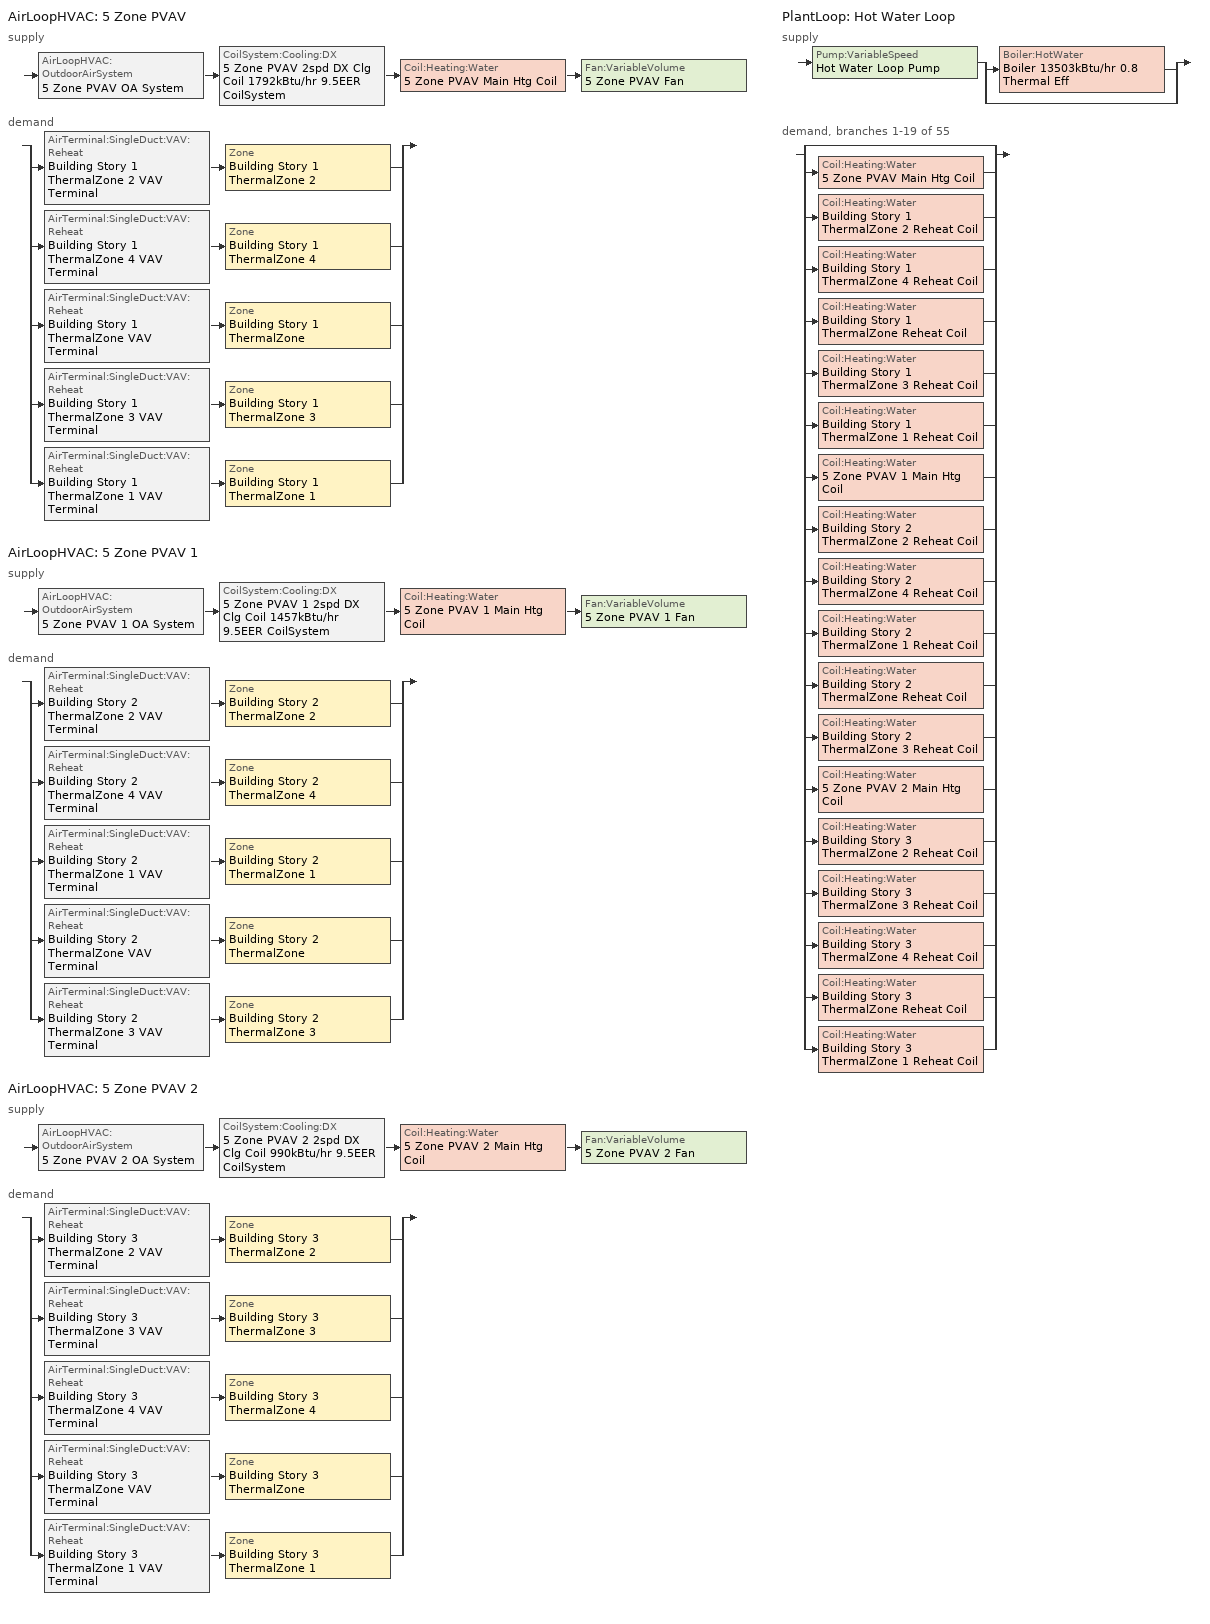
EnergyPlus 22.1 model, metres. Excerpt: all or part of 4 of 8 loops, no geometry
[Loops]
AirLoopHVAC '5 Zone PVAV'
 supply: AirLoopHVAC:OutdoorAirSystem '5 Zone PVAV OA System' > CoilSystem:Cooling:DX '5 Zone PVAV 2spd DX Clg Coil 1792kBtu/hr 9.5EER CoilSystem' > Coil:Heating:Water '5 Zone PVAV Main Htg Coil' > Fan:VariableVolume '5 Zone PVAV Fan'
 demand: split
  | AirTerminal:SingleDuct:VAV:Reheat 'Building Story 1 ThermalZone 2 VAV Terminal' > Zone 'Building Story 1 ThermalZone 2'
  | AirTerminal:SingleDuct:VAV:Reheat 'Building Story 1 ThermalZone 4 VAV Terminal' > Zone 'Building Story 1 ThermalZone 4'
  | AirTerminal:SingleDuct:VAV:Reheat 'Building Story 1 ThermalZone VAV Terminal' > Zone 'Building Story 1 ThermalZone'
  | AirTerminal:SingleDuct:VAV:Reheat 'Building Story 1 ThermalZone 3 VAV Terminal' > Zone 'Building Story 1 ThermalZone 3'
  | AirTerminal:SingleDuct:VAV:Reheat 'Building Story 1 ThermalZone 1 VAV Terminal' > Zone 'Building Story 1 ThermalZone 1'
AirLoopHVAC '5 Zone PVAV 1'
 supply: AirLoopHVAC:OutdoorAirSystem '5 Zone PVAV 1 OA System' > CoilSystem:Cooling:DX '5 Zone PVAV 1 2spd DX Clg Coil 1457kBtu/hr 9.5EER CoilSystem' > Coil:Heating:Water '5 Zone PVAV 1 Main Htg Coil' > Fan:VariableVolume '5 Zone PVAV 1 Fan'
 demand: split
  | AirTerminal:SingleDuct:VAV:Reheat 'Building Story 2 ThermalZone 2 VAV Terminal' > Zone 'Building Story 2 ThermalZone 2'
  | AirTerminal:SingleDuct:VAV:Reheat 'Building Story 2 ThermalZone 4 VAV Terminal' > Zone 'Building Story 2 ThermalZone 4'
  | AirTerminal:SingleDuct:VAV:Reheat 'Building Story 2 ThermalZone 1 VAV Terminal' > Zone 'Building Story 2 ThermalZone 1'
  | AirTerminal:SingleDuct:VAV:Reheat 'Building Story 2 ThermalZone VAV Terminal' > Zone 'Building Story 2 ThermalZone'
  | AirTerminal:SingleDuct:VAV:Reheat 'Building Story 2 ThermalZone 3 VAV Terminal' > Zone 'Building Story 2 ThermalZone 3'
AirLoopHVAC '5 Zone PVAV 2'
 supply: AirLoopHVAC:OutdoorAirSystem '5 Zone PVAV 2 OA System' > CoilSystem:Cooling:DX '5 Zone PVAV 2 2spd DX Clg Coil 990kBtu/hr 9.5EER CoilSystem' > Coil:Heating:Water '5 Zone PVAV 2 Main Htg Coil' > Fan:VariableVolume '5 Zone PVAV 2 Fan'
 demand: split
  | AirTerminal:SingleDuct:VAV:Reheat 'Building Story 3 ThermalZone 2 VAV Terminal' > Zone 'Building Story 3 ThermalZone 2'
  | AirTerminal:SingleDuct:VAV:Reheat 'Building Story 3 ThermalZone 3 VAV Terminal' > Zone 'Building Story 3 ThermalZone 3'
  | AirTerminal:SingleDuct:VAV:Reheat 'Building Story 3 ThermalZone 4 VAV Terminal' > Zone 'Building Story 3 ThermalZone 4'
  | AirTerminal:SingleDuct:VAV:Reheat 'Building Story 3 ThermalZone VAV Terminal' > Zone 'Building Story 3 ThermalZone'
  | AirTerminal:SingleDuct:VAV:Reheat 'Building Story 3 ThermalZone 1 VAV Terminal' > Zone 'Building Story 3 ThermalZone 1'
PlantLoop 'Hot Water Loop'
 supply: Pump:VariableSpeed 'Hot Water Loop Pump' > split
  | Boiler:HotWater 'Boiler 13503kBtu/hr 0.8 Thermal Eff'
  | bypass
 demand, branches 1-19 of 55: split
  | bypass
  | Coil:Heating:Water '5 Zone PVAV Main Htg Coil'
  | Coil:Heating:Water 'Building Story 1 ThermalZone 2 Reheat Coil'
  | Coil:Heating:Water 'Building Story 1 ThermalZone 4 Reheat Coil'
  | Coil:Heating:Water 'Building Story 1 ThermalZone Reheat Coil'
  | Coil:Heating:Water 'Building Story 1 ThermalZone 3 Reheat Coil'
  | Coil:Heating:Water 'Building Story 1 ThermalZone 1 Reheat Coil'
  | Coil:Heating:Water '5 Zone PVAV 1 Main Htg Coil'
  | Coil:Heating:Water 'Building Story 2 ThermalZone 2 Reheat Coil'
  | Coil:Heating:Water 'Building Story 2 ThermalZone 4 Reheat Coil'
  | Coil:Heating:Water 'Building Story 2 ThermalZone 1 Reheat Coil'
  | Coil:Heating:Water 'Building Story 2 ThermalZone Reheat Coil'
  | Coil:Heating:Water 'Building Story 2 ThermalZone 3 Reheat Coil'
  | Coil:Heating:Water '5 Zone PVAV 2 Main Htg Coil'
  | Coil:Heating:Water 'Building Story 3 ThermalZone 2 Reheat Coil'
  | Coil:Heating:Water 'Building Story 3 ThermalZone 3 Reheat Coil'
  | Coil:Heating:Water 'Building Story 3 ThermalZone 4 Reheat Coil'
  | Coil:Heating:Water 'Building Story 3 ThermalZone Reheat Coil'
  | Coil:Heating:Water 'Building Story 3 ThermalZone 1 Reheat Coil'
[ZoneControl:Thermostat] Temperature Difference Between Cutout And Setpoint {deltaC}=0
Name | Zone or ZoneList | Control Type Schedule | Control 1
Building Story 1 ThermalZone Thermostat | Building Story 1 ThermalZone | Building Story 1 ThermalZone Thermostat Schedule | Story Ground Blended Space Type Thermostat
Building Story 1 ThermalZone 1 Thermostat | Building Story 1 ThermalZone 1 | Building Story 1 ThermalZone 1 Thermostat Schedule | Story Ground Blended Space Type Thermostat 1
Building Story 1 ThermalZone 2 Thermostat | Building Story 1 ThermalZone 2 | Building Story 1 ThermalZone 2 Thermostat Schedule | Story Ground Blended Space Type Thermostat 2
Building Story 1 ThermalZone 3 Thermostat | Building Story 1 ThermalZone 3 | Building Story 1 ThermalZone 3 Thermostat Schedule | Story Ground Blended Space Type Thermostat 3
Building Story 1 ThermalZone 4 Thermostat | Building Story 1 ThermalZone 4 | Building Story 1 ThermalZone 4 Thermostat Schedule | Story Ground Blended Space Type Thermostat 4
Building Story 2 ThermalZone Thermostat | Building Story 2 ThermalZone | Building Story 2 ThermalZone Thermostat Schedule | Story Mid Blended Space Type Thermostat
Building Story 2 ThermalZone 1 Thermostat | Building Story 2 ThermalZone 1 | Building Story 2 ThermalZone 1 Thermostat Schedule | Story Mid Blended Space Type Thermostat 1
Building Story 2 ThermalZone 2 Thermostat | Building Story 2 ThermalZone 2 | Building Story 2 ThermalZone 2 Thermostat Schedule | Story Mid Blended Space Type Thermostat 2
Building Story 2 ThermalZone 3 Thermostat | Building Story 2 ThermalZone 3 | Building Story 2 ThermalZone 3 Thermostat Schedule | Story Mid Blended Space Type Thermostat 3
Building Story 2 ThermalZone 4 Thermostat | Building Story 2 ThermalZone 4 | Building Story 2 ThermalZone 4 Thermostat Schedule | Story Mid Blended Space Type Thermostat 4
Building Story 3 ThermalZone Thermostat | Building Story 3 ThermalZone | Building Story 3 ThermalZone Thermostat Schedule | Story Mid2 Blended Space Type Thermostat
Building Story 3 ThermalZone 1 Thermostat | Building Story 3 ThermalZone 1 | Building Story 3 ThermalZone 1 Thermostat Schedule | Story Mid2 Blended Space Type Thermostat 1
Building Story 3 ThermalZone 2 Thermostat | Building Story 3 ThermalZone 2 | Building Story 3 ThermalZone 2 Thermostat Schedule | Story Mid2 Blended Space Type Thermostat 2
Building Story 3 ThermalZone 3 Thermostat | Building Story 3 ThermalZone 3 | Building Story 3 ThermalZone 3 Thermostat Schedule | Story Mid2 Blended Space Type Thermostat 3
Building Story 3 ThermalZone 4 Thermostat | Building Story 3 ThermalZone 4 | Building Story 3 ThermalZone 4 Thermostat Schedule | Story Mid2 Blended Space Type Thermostat 4
[ThermostatSetpoint:DualSetpoint] Heating Setpoint Temperature Schedule=HotelLarge HTGSETP_SCH; Cooling Setpoint Temperature Schedule=HotelLarge CLGSETP_SCH
Story Ground Blended Space Type Thermostat; Story Ground Blended Space Type Thermostat 1; Story Ground Blended Space Type Thermostat 2; Story Ground Blended Space Type Thermostat 3; Story Ground Blended Space Type Thermostat 4; Story Mid Blended Space Type Thermostat; Story Mid Blended Space Type Thermostat 1; Story Mid Blended Space Type Thermostat 2; Story Mid Blended Space Type Thermostat 3; Story Mid Blended Space Type Thermostat 4; Story Mid2 Blended Space Type Thermostat; Story Mid2 Blended Space Type Thermostat 1; Story Mid2 Blended Space Type Thermostat 2; Story Mid2 Blended Space Type Thermostat 3; Story Mid2 Blended Space Type Thermostat 4
[AirTerminal:SingleDuct:VAV:Reheat] Availability Schedule=Always On Discrete; Maximum Air Flow Rate {m3/s}=Autosize; Zone Minimum Air Flow Input Method=Constant; Fixed Minimum Air Flow Rate {m3/s}=0; Maximum Hot Water or Steam Flow Rate {m3/s}=Autosize; Minimum Hot Water or Steam Flow Rate {m3/s}=0; Convergence Tolerance=0.001; Damper Heating Action=ReverseWithLimits; Maximum Flow per Zone Floor Area During Reheat {m3/s-m2}=Autocalculate; Maximum Flow Fraction During Reheat=Autocalculate; Maximum Reheat Air Temperature {C}=50
Name | Constant Minimum Air Flow Fraction | Reheat Coil
Building Story 1 ThermalZone VAV Terminal | 0.328044 | Building Story 1 ThermalZone Reheat Coil
Building Story 1 ThermalZone 1 VAV Terminal | 0.328044 | Building Story 1 ThermalZone 1 Reheat Coil
Building Story 1 ThermalZone 2 VAV Terminal | 0.328044 | Building Story 1 ThermalZone 2 Reheat Coil
Building Story 1 ThermalZone 3 VAV Terminal | 0.328044 | Building Story 1 ThermalZone 3 Reheat Coil
Building Story 1 ThermalZone 4 VAV Terminal | 0.328044 | Building Story 1 ThermalZone 4 Reheat Coil
Building Story 2 ThermalZone VAV Terminal | 0.463382 | Building Story 2 ThermalZone Reheat Coil
Building Story 2 ThermalZone 1 VAV Terminal | 0.463382 | Building Story 2 ThermalZone 1 Reheat Coil
Building Story 2 ThermalZone 2 VAV Terminal | 0.463382 | Building Story 2 ThermalZone 2 Reheat Coil
Building Story 2 ThermalZone 3 VAV Terminal | 0.463382 | Building Story 2 ThermalZone 3 Reheat Coil
Building Story 2 ThermalZone 4 VAV Terminal | 0.463382 | Building Story 2 ThermalZone 4 Reheat Coil
Building Story 3 ThermalZone VAV Terminal | 0.51272 | Building Story 3 ThermalZone Reheat Coil
Building Story 3 ThermalZone 1 VAV Terminal | 0.51272 | Building Story 3 ThermalZone 1 Reheat Coil
Building Story 3 ThermalZone 2 VAV Terminal | 0.51272 | Building Story 3 ThermalZone 2 Reheat Coil
Building Story 3 ThermalZone 3 VAV Terminal | 0.51272 | Building Story 3 ThermalZone 3 Reheat Coil
Building Story 3 ThermalZone 4 VAV Terminal | 0.51272 | Building Story 3 ThermalZone 4 Reheat Coil
[Coil:Heating:Water] Availability Schedule=Always On Discrete; U-Factor Times Area Value {W/K}=Autosize; Maximum Water Flow Rate {m3/s}=Autosize; Performance Input Method=UFactorTimesAreaAndDesignWaterFlowRate; Rated Capacity {W}=Autosize; Rated Inlet Water Temperature {C}=82.2222; Rated Outlet Water Temperature {C}=71.1111; Rated Ratio for Air and Water Convection=0.5
Name | Rated Inlet Air Temperature {C} | Rated Outlet Air Temperature {C}
Building Story 1 ThermalZone Reheat Coil; Building Story 1 ThermalZone 1 Reheat Coil; Building Story 1 ThermalZone 2 Reheat Coil; Building Story 1 ThermalZone 3 Reheat Coil; Building Story 1 ThermalZone 4 Reheat Coil; Building Story 2 ThermalZone Reheat Coil; Building Story 2 ThermalZone 1 Reheat Coil; Building Story 2 ThermalZone 2 Reheat Coil; Building Story 2 ThermalZone 3 Reheat Coil; Building Story 2 ThermalZone 4 Reheat Coil; Building Story 3 ThermalZone Reheat Coil; Building Story 3 ThermalZone 1 Reheat Coil; Building Story 3 ThermalZone 2 Reheat Coil; Building Story 3 ThermalZone 3 Reheat Coil; Building Story 3 ThermalZone 4 Reheat Coil | 12.7778 | 50
5 Zone PVAV Main Htg Coil; 5 Zone PVAV 1 Main Htg Coil; 5 Zone PVAV 2 Main Htg Coil | 7.22222 | 12.7778
[Zone equipment]
Building Story 1 ThermalZone: Building Story 1 ThermalZone VAV Terminal
Building Story 1 ThermalZone 1: Building Story 1 ThermalZone 1 VAV Terminal
Building Story 1 ThermalZone 2: Building Story 1 ThermalZone 2 VAV Terminal
Building Story 1 ThermalZone 3: Building Story 1 ThermalZone 3 VAV Terminal
Building Story 1 ThermalZone 4: Building Story 1 ThermalZone 4 VAV Terminal
Building Story 2 ThermalZone: Building Story 2 ThermalZone VAV Terminal
Building Story 2 ThermalZone 1: Building Story 2 ThermalZone 1 VAV Terminal
Building Story 2 ThermalZone 2: Building Story 2 ThermalZone 2 VAV Terminal
Building Story 2 ThermalZone 3: Building Story 2 ThermalZone 3 VAV Terminal
Building Story 2 ThermalZone 4: Building Story 2 ThermalZone 4 VAV Terminal
Building Story 3 ThermalZone: Building Story 3 ThermalZone VAV Terminal
Building Story 3 ThermalZone 1: Building Story 3 ThermalZone 1 VAV Terminal
Building Story 3 ThermalZone 2: Building Story 3 ThermalZone 2 VAV Terminal
Building Story 3 ThermalZone 3: Building Story 3 ThermalZone 3 VAV Terminal
Building Story 3 ThermalZone 4: Building Story 3 ThermalZone 4 VAV Terminal
[Sizing:Zone] Zone Cooling Design Supply Air Temperature Input Method=SupplyAirTemperature; Zone Cooling Design Supply Air Temperature {C}=12.7778; Zone Cooling Design Supply Air Temperature Difference {deltaC}=11.11; Zone Heating Design Supply Air Temperature Input Method=SupplyAirTemperature; Zone Heating Design Supply Air Temperature {C}=50; Zone Heating Design Supply Air Temperature Difference {deltaC}=11.11; Zone Cooling Design Supply Air Humidity Ratio {kgWater/kgDryAir}=0.0085; Zone Heating Design Supply Air Humidity Ratio {kgWater/kgDryAir}=0.008; Cooling Design Air Flow Method=DesignDay; Cooling Design Air Flow Rate {m3/s}=0; Cooling Minimum Air Flow per Zone Floor Area {m3/s-m2}=0.000762; Cooling Minimum Air Flow {m3/s}=0; Cooling Minimum Air Flow Fraction=0; Heating Design Air Flow Method=DesignDay; Heating Design Air Flow Rate {m3/s}=0; Heating Maximum Air Flow per Zone Floor Area {m3/s-m2}=0.002032; Heating Maximum Air Flow {m3/s}=0.141576; Heating Maximum Air Flow Fraction=0.3; Account for Dedicated Outdoor Air System=No
Name | Design Specification Outdoor Air Object | Design Specification Zone Air Distribution Object
Building Story 1 ThermalZone | Blended OA | Building Story 1 ThermalZone Design Spec Zone Air Dist
Building Story 1 ThermalZone 1 | Blended OA | Building Story 1 ThermalZone 1 Design Spec Zone Air Dist
Building Story 1 ThermalZone 2 | Blended OA | Building Story 1 ThermalZone 2 Design Spec Zone Air Dist
Building Story 1 ThermalZone 3 | Blended OA | Building Story 1 ThermalZone 3 Design Spec Zone Air Dist
Building Story 1 ThermalZone 4 | Blended OA | Building Story 1 ThermalZone 4 Design Spec Zone Air Dist
Building Story 2 ThermalZone | Blended OA 1 | Building Story 2 ThermalZone Design Spec Zone Air Dist
Building Story 2 ThermalZone 1 | Blended OA 1 | Building Story 2 ThermalZone 1 Design Spec Zone Air Dist
Building Story 2 ThermalZone 2 | Blended OA 1 | Building Story 2 ThermalZone 2 Design Spec Zone Air Dist
Building Story 2 ThermalZone 3 | Blended OA 1 | Building Story 2 ThermalZone 3 Design Spec Zone Air Dist
Building Story 2 ThermalZone 4 | Blended OA 1 | Building Story 2 ThermalZone 4 Design Spec Zone Air Dist
Building Story 3 ThermalZone | Blended OA 2 | Building Story 3 ThermalZone Design Spec Zone Air Dist
Building Story 3 ThermalZone 1 | Blended OA 2 | Building Story 3 ThermalZone 1 Design Spec Zone Air Dist
Building Story 3 ThermalZone 2 | Blended OA 2 | Building Story 3 ThermalZone 2 Design Spec Zone Air Dist
Building Story 3 ThermalZone 3 | Blended OA 2 | Building Story 3 ThermalZone 3 Design Spec Zone Air Dist
Building Story 3 ThermalZone 4 | Blended OA 2 | Building Story 3 ThermalZone 4 Design Spec Zone Air Dist
[DesignSpecification:ZoneAirDistribution] Minimum Zone Ventilation Efficiency=0.6
Building Story 1 ThermalZone Design Spec Zone Air Dist; Building Story 1 ThermalZone 1 Design Spec Zone Air Dist; Building Story 1 ThermalZone 2 Design Spec Zone Air Dist; Building Story 1 ThermalZone 3 Design Spec Zone Air Dist; Building Story 1 ThermalZone 4 Design Spec Zone Air Dist; Building Story 2 ThermalZone Design Spec Zone Air Dist; Building Story 2 ThermalZone 1 Design Spec Zone Air Dist; Building Story 2 ThermalZone 2 Design Spec Zone Air Dist; Building Story 2 ThermalZone 3 Design Spec Zone Air Dist; Building Story 2 ThermalZone 4 Design Spec Zone Air Dist; Building Story 3 ThermalZone Design Spec Zone Air Dist; Building Story 3 ThermalZone 1 Design Spec Zone Air Dist; Building Story 3 ThermalZone 2 Design Spec Zone Air Dist; Building Story 3 ThermalZone 3 Design Spec Zone Air Dist; Building Story 3 ThermalZone 4 Design Spec Zone Air Dist
[Controller:MechanicalVentilation] Demand Controlled Ventilation=No; System Outdoor Air Method=ZoneSum
Name | Availability Schedule | Zone or ZoneList Name 1 | Design Specification Outdoor Air Object Name 1 | Design Specification Zone Air Distribution Object Name 1 | Zone or ZoneList Name 2 | Design Specification Outdoor Air Object Name 2 | Design Specification Zone Air Distribution Object Name 2 | Zone or ZoneList Name 3 | Design Specification Outdoor Air Object Name 3 | Design Specification Zone Air Distribution Object Name 3 | Zone or ZoneList Name 4 | Design Specification Outdoor Air Object Name 4 | Design Specification Zone Air Distribution Object Name 4 | Zone or ZoneList Name 5 | Design Specification Outdoor Air Object Name 5 | Design Specification Zone Air Distribution Object Name 5
5 Zone PVAV Ventilation Controller | 5 Zone PVAV Occ Sch | Building Story 1 ThermalZone | Blended OA | Building Story 1 ThermalZone Design Spec Zone Air Dist | Building Story 1 ThermalZone 1 | Blended OA | Building Story 1 ThermalZone 1 Design Spec Zone Air Dist | Building Story 1 ThermalZone 2 | Blended OA | Building Story 1 ThermalZone 2 Design Spec Zone Air Dist | Building Story 1 ThermalZone 3 | Blended OA | Building Story 1 ThermalZone 3 Design Spec Zone Air Dist | Building Story 1 ThermalZone 4 | Blended OA | Building Story 1 ThermalZone 4 Design Spec Zone Air Dist
5 Zone PVAV 1 Ventilation Controller | 5 Zone PVAV 1 Occ Sch | Building Story 2 ThermalZone | Blended OA 1 | Building Story 2 ThermalZone Design Spec Zone Air Dist | Building Story 2 ThermalZone 1 | Blended OA 1 | Building Story 2 ThermalZone 1 Design Spec Zone Air Dist | Building Story 2 ThermalZone 2 | Blended OA 1 | Building Story 2 ThermalZone 2 Design Spec Zone Air Dist | Building Story 2 ThermalZone 3 | Blended OA 1 | Building Story 2 ThermalZone 3 Design Spec Zone Air Dist | Building Story 2 ThermalZone 4 | Blended OA 1 | Building Story 2 ThermalZone 4 Design Spec Zone Air Dist
5 Zone PVAV 2 Ventilation Controller | 5 Zone PVAV 2 Occ Sch | Building Story 3 ThermalZone | Blended OA 2 | Building Story 3 ThermalZone Design Spec Zone Air Dist | Building Story 3 ThermalZone 1 | Blended OA 2 | Building Story 3 ThermalZone 1 Design Spec Zone Air Dist | Building Story 3 ThermalZone 2 | Blended OA 2 | Building Story 3 ThermalZone 2 Design Spec Zone Air Dist | Building Story 3 ThermalZone 3 | Blended OA 2 | Building Story 3 ThermalZone 3 Design Spec Zone Air Dist | Building Story 3 ThermalZone 4 | Blended OA 2 | Building Story 3 ThermalZone 4 Design Spec Zone Air Dist
[DesignSpecification:OutdoorAir] Outdoor Air Method=Sum; Outdoor Air Flow per Zone {m3/s}=0; Outdoor Air Flow Air Changes per Hour {1/hr}=0
Name | Outdoor Air Flow per Person {m3/s-person} | Outdoor Air Flow per Zone Floor Area {m3/s-m2}
Blended OA | 0.00308718 | 0.000626361
Blended OA 1 | 0.00267916 | 0.0003048
Blended OA 2 | 0.0035325 | 0.0003048
[AirLoopHVAC] Design Supply Air Flow Rate {m3/s}=AutoSize; Design Return Air Flow Fraction of Supply Air Flow=1
5 Zone PVAV; 5 Zone PVAV 1; 5 Zone PVAV 2
[Sizing:System] Type of Load to Size On=Sensible; Central Heating Maximum System Air Flow Ratio=0.3; Preheat Design Temperature {C}=7.22222; Preheat Design Humidity Ratio {kgWater/kgDryAir}=0.008; Precool Design Temperature {C}=12.7778; Precool Design Humidity Ratio {kgWater/kgDryAir}=0.008; Central Cooling Design Supply Air Temperature {C}=12.7778; Central Heating Design Supply Air Temperature {C}=12.7778; Type of Zone Sum to Use=Coincident; 100% Outdoor Air in Cooling=No; 100% Outdoor Air in Heating=No; Central Cooling Design Supply Air Humidity Ratio {kgWater/kgDryAir}=0.0085; Central Heating Design Supply Air Humidity Ratio {kgWater/kgDryAir}=0.008; Cooling Supply Air Flow Rate Method=DesignDay; Cooling Supply Air Flow Rate {m3/s}=0; Cooling Supply Air Flow Rate Per Floor Area {m3/s-m2}=0.00996765; Cooling Fraction of Autosized Cooling Supply Air Flow Rate=1; Cooling Supply Air Flow Rate Per Unit Cooling Capacity {m3/s-W}=3.94755e-05; Heating Supply Air Flow Rate Method=DesignDay; Heating Supply Air Flow Rate {m3/s}=0; Heating Supply Air Flow Rate Per Floor Area {m3/s-m2}=0.00996765; Heating Fraction of Autosized Heating Supply Air Flow Rate=1; Heating Fraction of Autosized Cooling Supply Air Flow Rate=1; Heating Supply Air Flow Rate Per Unit Heating Capacity {m3/s-W}=3.15882e-05; System Outdoor Air Method=ZoneSum; Zone Maximum Outdoor Air Fraction=1; Cooling Design Capacity Method=CoolingDesignCapacity; Cooling Design Capacity {W}=Autosize; Cooling Design Capacity Per Floor Area {W/m2}=234.7; Fraction of Autosized Cooling Design Capacity=1; Heating Design Capacity Method=HeatingDesignCapacity; Heating Design Capacity {W}=Autosize; Heating Design Capacity Per Floor Area {W/m2}=157; Fraction of Autosized Heating Design Capacity=1; Central Cooling Capacity Control Method=OnOff; Occupant Diversity=Autosize
Name | Design Outdoor Air Flow Rate {m3/s}
5 Zone PVAV | 8.19125
5 Zone PVAV 1 | 8.74866
5 Zone PVAV 2 | 6.72689
[Controller:WaterCoil] Control Variable=Temperature; Action=Normal; Actuator Variable=Flow; Controller Convergence Tolerance {deltaC}=0.0001; Maximum Actuated Flow {m3/s}=Autosize; Minimum Actuated Flow {m3/s}=0
5 Zone PVAV Main Htg Coil Controller; 5 Zone PVAV 1 Main Htg Coil Controller; 5 Zone PVAV 2 Main Htg Coil Controller
[Controller:OutdoorAir] Minimum Outdoor Air Flow Rate {m3/s}=Autosize; Maximum Outdoor Air Flow Rate {m3/s}=Autosize; Economizer Control Type=DifferentialDryBulb; Economizer Control Action Type=ModulateFlow; Lockout Type=LockoutWithHeating; Minimum Limit Type=FixedMinimum; High Humidity Control=No; Control High Indoor Humidity Based on Outdoor Humidity Ratio=Yes; Heat Recovery Bypass Control Type=BypassWhenOAFlowGreaterThanMinimum
Name | Minimum Outdoor Air Schedule | Mechanical Ventilation Controller
Controller Outdoor Air 1 | 5 Zone PVAV Occ Sch | 5 Zone PVAV Ventilation Controller
Controller Outdoor Air 2 | 5 Zone PVAV 1 Occ Sch | 5 Zone PVAV 1 Ventilation Controller
Controller Outdoor Air 3 | 5 Zone PVAV 2 Occ Sch | 5 Zone PVAV 2 Ventilation Controller
[HeatExchanger:AirToAir:SensibleAndLatent] Availability Schedule=Always On Discrete; Nominal Supply Air Flow Rate {m3/s}=Autosize; Sensible Effectiveness at 100% Heating Air Flow=0.5; Latent Effectiveness at 100% Heating Air Flow=0.5; Sensible Effectiveness at 75% Heating Air Flow=0.5; Latent Effectiveness at 75% Heating Air Flow=0.5; Sensible Effectiveness at 100% Cooling Air Flow=0.5; Latent Effectiveness at 100% Cooling Air Flow=0.5; Sensible Effectiveness at 75% Cooling Air Flow=0.5; Latent Effectiveness at 75% Cooling Air Flow=0.5; Supply Air Outlet Temperature Control=Yes; Heat Exchanger Type=Rotary; Frost Control Type=ExhaustOnly; Threshold Temperature {C}=-23.3; Initial Defrost Time Fraction=0.167; Rate of Defrost Time Fraction Increase {1/K}=1.44; Economizer Lockout=Yes
Name | Nominal Electric Power {W}
5 Zone PVAV ERV | 3576.33
5 Zone PVAV 1 ERV | 3816.3
5 Zone PVAV 2 ERV | 2945.92
[SetpointManager:OutdoorAirPretreat] Control Variable=Temperature; Minimum Setpoint Temperature {C}=-99; Maximum Setpoint Temperature {C}=99; Minimum Setpoint Humidity Ratio {kgWater/kgDryAir}=1e-05; Maximum Setpoint Humidity Ratio {kgWater/kgDryAir}=1
Setpoint Manager Outdoor Air Pretreat 1; Setpoint Manager Outdoor Air Pretreat 2; Setpoint Manager Outdoor Air Pretreat 3
[SetpointManager:MixedAir] Control Variable=Temperature
Name | Setpoint Node or NodeList
5 Zone PVAV Mixed Air Node OS Default SPM | 5 Zone PVAV Mixed Air Node
5 Zone PVAV 2spd DX Clg Coil Outlet Air Node OS Default SPM | 5 Zone PVAV 2spd DX Clg Coil Outlet Air Node
5 Zone PVAV Main Htg Coil Outlet Air Node OS Default SPM | 5 Zone PVAV Main Htg Coil Outlet Air Node
5 Zone PVAV 1 Mixed Air Node OS Default SPM | 5 Zone PVAV 1 Mixed Air Node
5 Zone PVAV 1 2spd DX Clg Coil Outlet Air Node OS Default SPM | 5 Zone PVAV 1 2spd DX Clg Coil Outlet Air Node
5 Zone PVAV 1 Main Htg Coil Outlet Air Node OS Default SPM | 5 Zone PVAV 1 Main Htg Coil Outlet Air Node
5 Zone PVAV 2 Mixed Air Node OS Default SPM | 5 Zone PVAV 2 Mixed Air Node
5 Zone PVAV 2 2spd DX Clg Coil Outlet Air Node OS Default SPM | 5 Zone PVAV 2 2spd DX Clg Coil Outlet Air Node
5 Zone PVAV 2 Main Htg Coil Outlet Air Node OS Default SPM | 5 Zone PVAV 2 Main Htg Coil Outlet Air Node
[CoilSystem:Cooling:DX] Availability Schedule=Always On Discrete
Name | Cooling Coil
5 Zone PVAV 2spd DX Clg Coil 1792kBtu/hr 9.5EER CoilSystem | 5 Zone PVAV 2spd DX Clg Coil 1792kBtu/hr 9.5EER
5 Zone PVAV 1 2spd DX Clg Coil 1457kBtu/hr 9.5EER CoilSystem | 5 Zone PVAV 1 2spd DX Clg Coil 1457kBtu/hr 9.5EER
5 Zone PVAV 2 2spd DX Clg Coil 990kBtu/hr 9.5EER CoilSystem | 5 Zone PVAV 2 2spd DX Clg Coil 990kBtu/hr 9.5EER
[Coil:Cooling:DX:TwoSpeed] Availability Schedule=Always On Discrete; High Speed Gross Rated Total Cooling Capacity {W}=Autosize; High Speed Rated Sensible Heat Ratio=Autosize; High Speed Gross Rated Cooling COP {W/W}=3.2994; High Speed Rated Air Flow Rate {m3/s}=Autosize; Unit Internal Static Air Pressure {Pa}=773.3; Total Cooling Capacity Function of Temperature Curve=PSZ-AC_Unitary_PackagecoolCapFT; Total Cooling Capacity Function of Flow Fraction Curve=PSZ-AC_Unitary_PackagecoolFFF; Energy Input Ratio Function of Temperature Curve=PSZ-AC DX Unitary Package EIRFT; Energy Input Ratio Function of Flow Fraction Curve=PSZ-AC_Unitary_PackagecoolEIRFFF; Part Load Fraction Correlation Curve=PSZ-AC_Unitary_PackagecoolPLR; Low Speed Gross Rated Total Cooling Capacity {W}=Autosize; Low Speed Gross Rated Sensible Heat Ratio=0.69; Low Speed Gross Rated Cooling COP {W/W}=3.2994; Low Speed Rated Air Flow Rate {m3/s}=Autosize; Low Speed Total Cooling Capacity Function of Temperature Curve=PSZ-AC_Unitary_PackagecoolCapFT; Low Speed Energy Input Ratio Function of Temperature Curve=PSZ-AC DX Unitary Package EIRFT; Condenser Type=AirCooled; Minimum Outdoor Dry-Bulb Temperature for Compressor Operation {C}=-25; High Speed Evaporative Condenser Effectiveness=0; High Speed Evaporative Condenser Air Flow Rate {m3/s}=Autosize; High Speed Evaporative Condenser Pump Rated Power Consumption {W}=Autosize; Low Speed Evaporative Condenser Effectiveness=0; Low Speed Evaporative Condenser Air Flow Rate {m3/s}=Autosize; Low Speed Evaporative Condenser Pump Rated Power Consumption {W}=Autosize; Basin Heater Capacity {W/K}=10; Basin Heater Setpoint Temperature {C}=2
5 Zone PVAV 2spd DX Clg Coil 1792kBtu/hr 9.5EER; 5 Zone PVAV 1 2spd DX Clg Coil 1457kBtu/hr 9.5EER; 5 Zone PVAV 2 2spd DX Clg Coil 990kBtu/hr 9.5EER
[Fan:VariableVolume] Pressure Rise {Pa}=1389.92; Maximum Flow Rate {m3/s}=AutoSize; Fan Power Minimum Flow Rate Input Method=Fraction; Fan Power Minimum Flow Fraction=0.25; Fan Power Minimum Air Flow Rate {m3/s}=0; Motor In Airstream Fraction=1; Fan Power Coefficient 1=0.04076; Fan Power Coefficient 2=0.0881; Fan Power Coefficient 3=-0.0729; Fan Power Coefficient 4=0.9437; Fan Power Coefficient 5=0
Name | Availability Schedule | Fan Total Efficiency | Motor Efficiency
5 Zone PVAV Fan | 5 Zone PVAV Occ Sch | 0.6201 | 0.954
5 Zone PVAV 1 Fan | 5 Zone PVAV 1 Occ Sch | 0.6175 | 0.95
5 Zone PVAV 2 Fan | 5 Zone PVAV 2 Occ Sch | 0.61165 | 0.941
[SetpointManager:Warmest] Control Variable=Temperature; Minimum Setpoint Temperature {C}=12.7778; Maximum Setpoint Temperature {C}=15.5556; Strategy=MaximumTemperature
Name | HVAC Air Loop | Setpoint Node or NodeList
5 Zone PVAV SAT Warmest Reset | 5 Zone PVAV | 5 Zone PVAV Supply Outlet Node
5 Zone PVAV 1 SAT Warmest Reset | 5 Zone PVAV 1 | 5 Zone PVAV 1 Supply Outlet Node
5 Zone PVAV 2 SAT Warmest Reset | 5 Zone PVAV 2 | 5 Zone PVAV 2 Supply Outlet Node
[PlantLoop]
Hot Water Loop: Fluid Type=Water; Plant Equipment Operation Scheme=Hot Water Loop Operation Schemes; Maximum Loop Temperature {C}=100; Minimum Loop Temperature {C}=10; Maximum Loop Flow Rate {m3/s}=Autosize; Minimum Loop Flow Rate {m3/s}=0; Plant Loop Volume {m3}=Autocalculate; Load Distribution Scheme=Optimal; Plant Loop Demand Calculation Scheme=SingleSetpoint; Common Pipe Simulation=None
[Sizing:Plant]
Hot Water Loop: Loop Type=Heating; Design Loop Exit Temperature {C}=82.2222; Loop Design Temperature Difference {deltaC}=11.1111; Sizing Option=NonCoincident; Zone Timesteps in Averaging Window=1; Coincident Sizing Factor Mode=None
[Pump:VariableSpeed]
Hot Water Loop Pump: Design Maximum Flow Rate {m3/s}=Autosize; Design Pump Head {Pa}=179344; Design Power Consumption {W}=Autosize; Motor Efficiency=0.936; Fraction of Motor Inefficiencies to Fluid Stream=0; Coefficient 1 of the Part Load Performance Curve=0; Coefficient 2 of the Part Load Performance Curve=3.2485; Coefficient 3 of the Part Load Performance Curve=-4.7443; Coefficient 4 of the Part Load Performance Curve=2.5294; Design Minimum Flow Rate {m3/s}=0; Pump Control Type=Intermittent; Skin Loss Radiative Fraction=0.5; Design Power Sizing Method=PowerPerFlowPerPressure; Design Electric Power per Unit Flow Rate {W/(m3/s)}=348701.1; Design Shaft Power per Unit Flow Rate per Unit Head {W/((m3/s)-Pa)}=1.28205; Design Minimum Flow Rate Fraction=0
[Boiler:HotWater]
Boiler 13503kBtu/hr 0.8 Thermal Eff: Fuel Type=NaturalGas; Nominal Capacity {W}=Autosize; Nominal Thermal Efficiency=0.8; Efficiency Curve Temperature Evaluation Variable=LeavingBoiler; Normalized Boiler Efficiency Curve=Boiler with Minimum Turndown; Design Water Flow Rate {m3/s}=Autosize; Minimum Part Load Ratio=0; Maximum Part Load Ratio=1.2; Optimum Part Load Ratio=1; Water Outlet Upper Temperature Limit {C}=95; Boiler Flow Mode=LeavingSetpointModulated; Parasitic Electric Load {W}=0; Sizing Factor=1
[SetpointManager:Scheduled]
Hot Water Loop Setpoint Manager: Control Variable=Temperature; Schedule=Hot Water Loop Temp - 180F; Setpoint Node or NodeList=Hot Water Loop Supply Outlet Node
[PlantEquipmentOperationSchemes]
Hot Water Loop Operation Schemes: Control Scheme Object Type 1=PlantEquipmentOperation:HeatingLoad; Control Scheme Name 1=Hot Water Loop Heating Operation Scheme; Control Scheme Schedule Name 1=Always On Discrete
[PlantEquipmentOperation:HeatingLoad]
Hot Water Loop Heating Operation Scheme: Load Range Lower Limit 1 {W}=0; Load Range Upper Limit 1 {W}=1000000000; Range Equipment List Name 1=Hot Water Loop Heating Equipment List
[PlantEquipmentList]
Hot Water Loop Heating Equipment List: Boiler:HotWater, Boiler 13503kBtu/hr 0.8 Thermal Eff
[Schedule:Compact]
Building Story 1 ThermalZone Thermostat Schedule; Building Story 1 ThermalZone 1 Thermostat Schedule; Building Story 1 ThermalZone 2 Thermostat Schedule; Building Story 1 ThermalZone 3 Thermostat Schedule; Building Story 1 ThermalZone 4 Thermostat Schedule; Building Story 2 ThermalZone Thermostat Schedule; Building Story 2 ThermalZone 1 Thermostat Schedule; Building Story 2 ThermalZone 2 Thermostat Schedule; Building Story 2 ThermalZone 3 Thermostat Schedule; Building Story 2 ThermalZone 4 Thermostat Schedule; Building Story 3 ThermalZone Thermostat Schedule; Building Story 3 ThermalZone 1 Thermostat Schedule; Building Story 3 ThermalZone 2 Thermostat Schedule; Building Story 3 ThermalZone 3 Thermostat Schedule; Building Story 3 ThermalZone 4 Thermostat Schedule: Through: 12/31, For: AllDays, Until: 24:00, 4
[Schedule:Day:Interval]
HotelLarge HTGSETP_SCH Default; HotelLarge HTGSETP_SCH Summer Design Day; HotelLarge HTGSETP_SCH Winter Design Day: No, 24:00, 21
HotelLarge CLGSETP_SCH Default; HotelLarge CLGSETP_SCH Summer Design Day; HotelLarge CLGSETP_SCH Winter Design Day: No, 24:00, 24
5 Zone PVAV Occ Sch Default; 5 Zone PVAV Occ Sch Summer Design Day; 5 Zone PVAV Occ Sch Winter Design Day; 5 Zone PVAV 1 Occ Sch Default; 5 Zone PVAV 1 Occ Sch Summer Design Day; 5 Zone PVAV 1 Occ Sch Winter Design Day; 5 Zone PVAV 2 Occ Sch Default; 5 Zone PVAV 2 Occ Sch Summer Design Day; 5 Zone PVAV 2 Occ Sch Winter Design Day: No, 24:00, 1
Hot Water Loop Temp - 180F Default: No, 24:00, 82.2222
[Schedule:Week:Daily]
HotelLarge HTGSETP_SCH Week Rule - Jan1-Dec31: HotelLarge HTGSETP_SCH Default, HotelLarge HTGSETP_SCH Default, HotelLarge HTGSETP_SCH Default, HotelLarge HTGSETP_SCH Default, HotelLarge HTGSETP_SCH Default, HotelLarge HTGSETP_SCH Default, HotelLarge HTGSETP_SCH Default, HotelLarge HTGSETP_SCH Default, HotelLarge HTGSETP_SCH Summer Design Day, HotelLarge HTGSETP_SCH Winter Design Day, HotelLarge HTGSETP_SCH Default, HotelLarge HTGSETP_SCH Default
HotelLarge CLGSETP_SCH Week Rule - Jan1-Dec31: HotelLarge CLGSETP_SCH Default, HotelLarge CLGSETP_SCH Default, HotelLarge CLGSETP_SCH Default, HotelLarge CLGSETP_SCH Default, HotelLarge CLGSETP_SCH Default, HotelLarge CLGSETP_SCH Default, HotelLarge CLGSETP_SCH Default, HotelLarge CLGSETP_SCH Default, HotelLarge CLGSETP_SCH Summer Design Day, HotelLarge CLGSETP_SCH Winter Design Day, HotelLarge CLGSETP_SCH Default, HotelLarge CLGSETP_SCH Default
5 Zone PVAV Occ Sch Week Rule - Jan1-Dec31: 5 Zone PVAV Occ Sch Default, 5 Zone PVAV Occ Sch Default, 5 Zone PVAV Occ Sch Default, 5 Zone PVAV Occ Sch Default, 5 Zone PVAV Occ Sch Default, 5 Zone PVAV Occ Sch Default, 5 Zone PVAV Occ Sch Default, 5 Zone PVAV Occ Sch Default, 5 Zone PVAV Occ Sch Summer Design Day, 5 Zone PVAV Occ Sch Winter Design Day, 5 Zone PVAV Occ Sch Default, 5 Zone PVAV Occ Sch Default
5 Zone PVAV 1 Occ Sch Week Rule - Jan1-Dec31: 5 Zone PVAV 1 Occ Sch Default, 5 Zone PVAV 1 Occ Sch Default, 5 Zone PVAV 1 Occ Sch Default, 5 Zone PVAV 1 Occ Sch Default, 5 Zone PVAV 1 Occ Sch Default, 5 Zone PVAV 1 Occ Sch Default, 5 Zone PVAV 1 Occ Sch Default, 5 Zone PVAV 1 Occ Sch Default, 5 Zone PVAV 1 Occ Sch Summer Design Day, 5 Zone PVAV 1 Occ Sch Winter Design Day, 5 Zone PVAV 1 Occ Sch Default, 5 Zone PVAV 1 Occ Sch Default
5 Zone PVAV 2 Occ Sch Week Rule - Jan1-Dec31: 5 Zone PVAV 2 Occ Sch Default, 5 Zone PVAV 2 Occ Sch Default, 5 Zone PVAV 2 Occ Sch Default, 5 Zone PVAV 2 Occ Sch Default, 5 Zone PVAV 2 Occ Sch Default, 5 Zone PVAV 2 Occ Sch Default, 5 Zone PVAV 2 Occ Sch Default, 5 Zone PVAV 2 Occ Sch Default, 5 Zone PVAV 2 Occ Sch Summer Design Day, 5 Zone PVAV 2 Occ Sch Winter Design Day, 5 Zone PVAV 2 Occ Sch Default, 5 Zone PVAV 2 Occ Sch Default
Hot Water Loop Temp - 180F Week Rule - Jan1-Dec31: Hot Water Loop Temp - 180F Default, Hot Water Loop Temp - 180F Default, Hot Water Loop Temp - 180F Default, Hot Water Loop Temp - 180F Default, Hot Water Loop Temp - 180F Default, Hot Water Loop Temp - 180F Default, Hot Water Loop Temp - 180F Default, Hot Water Loop Temp - 180F Default, Hot Water Loop Temp - 180F Default, Hot Water Loop Temp - 180F Default, Hot Water Loop Temp - 180F Default, Hot Water Loop Temp - 180F Default
[Schedule:Year]
HotelLarge HTGSETP_SCH: HotelLarge HTGSETP_SCH Week Rule - Jan1-Dec31, 1, 1, 12, 31
HotelLarge CLGSETP_SCH: HotelLarge CLGSETP_SCH Week Rule - Jan1-Dec31, 1, 1, 12, 31
5 Zone PVAV Occ Sch: 5 Zone PVAV Occ Sch Week Rule - Jan1-Dec31, 1, 1, 12, 31
5 Zone PVAV 1 Occ Sch: 5 Zone PVAV 1 Occ Sch Week Rule - Jan1-Dec31, 1, 1, 12, 31
5 Zone PVAV 2 Occ Sch: 5 Zone PVAV 2 Occ Sch Week Rule - Jan1-Dec31, 1, 1, 12, 31
Hot Water Loop Temp - 180F: Hot Water Loop Temp - 180F Week Rule - Jan1-Dec31, 1, 1, 12, 31
[Schedule:Constant]
Always On Discrete: Hourly Value=1
[Curve:Cubic]
Boiler with Minimum Turndown: Coefficient1 Constant=0.7791; Coefficient2 x=1.4745; Coefficient3 x**2=-2.5795; Coefficient4 x**3=1.3467; Minimum Value of x {BasedOnField A2}=0; Maximum Value of x {BasedOnField A2}=1.3
[Curve:Biquadratic] Minimum Value of x {BasedOnField A2}=12.77778; Maximum Value of x {BasedOnField A2}=23.88889; Minimum Value of y {BasedOnField A3}=21.11111; Maximum Value of y {BasedOnField A3}=46.11111
Name | Coefficient1 Constant | Coefficient2 x | Coefficient3 x**2 | Coefficient4 y | Coefficient5 y**2 | Coefficient6 x*y
PSZ-AC_Unitary_PackagecoolCapFT | 0.766956 | 0.0107756 | -4.14703e-05 | 0.00134961 | -0.000261144 | 0.000457488
PSZ-AC DX Unitary Package EIRFT | 0.297145 | 0.0430933 | -0.000748766 | 0.00597727 | 0.000482112 | -0.000956448
[Curve:Quadratic]
Name | Coefficient1 Constant | Coefficient2 x | Coefficient3 x**2 | Minimum Value of x {BasedOnField A2} | Maximum Value of x {BasedOnField A2}
PSZ-AC_Unitary_PackagecoolFFF | 0.8 | 0.2 | 0 | 0.5 | 1.5
PSZ-AC_Unitary_PackagecoolEIRFFF | 1.156 | -0.1816 | 0.0256 | 0.5 | 1.5
PSZ-AC_Unitary_PackagecoolPLR | 0.75 | 0.25 | 0 | 0 | 1
